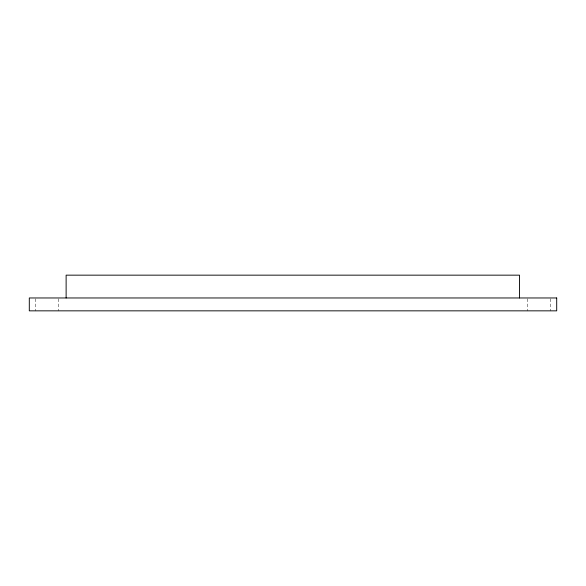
<?xml version="1.0" encoding="UTF-8"?>
<svg xmlns="http://www.w3.org/2000/svg" width="586" height="586" viewBox="0 0 586 586"><rect width="100%" height="100%" fill="white"/><g stroke="black" fill="none" stroke-linecap="round" stroke-linejoin="round"><path stroke-width="0.44" stroke-dasharray="2.93 2.2" d="M550.313 298.831L550.313 310.844M527.312 298.831L527.312 310.844M58.688 298.831L58.688 310.844M35.687 298.831L35.687 310.844"/><path stroke-width="0.88" d="M519.504 297.966L519.504 275.156L66.123 275.156L66.123 297.966M556.7 297.966L29.3 297.966L29.3 310.844L556.7 310.844L556.7 297.966"/></g></svg>
